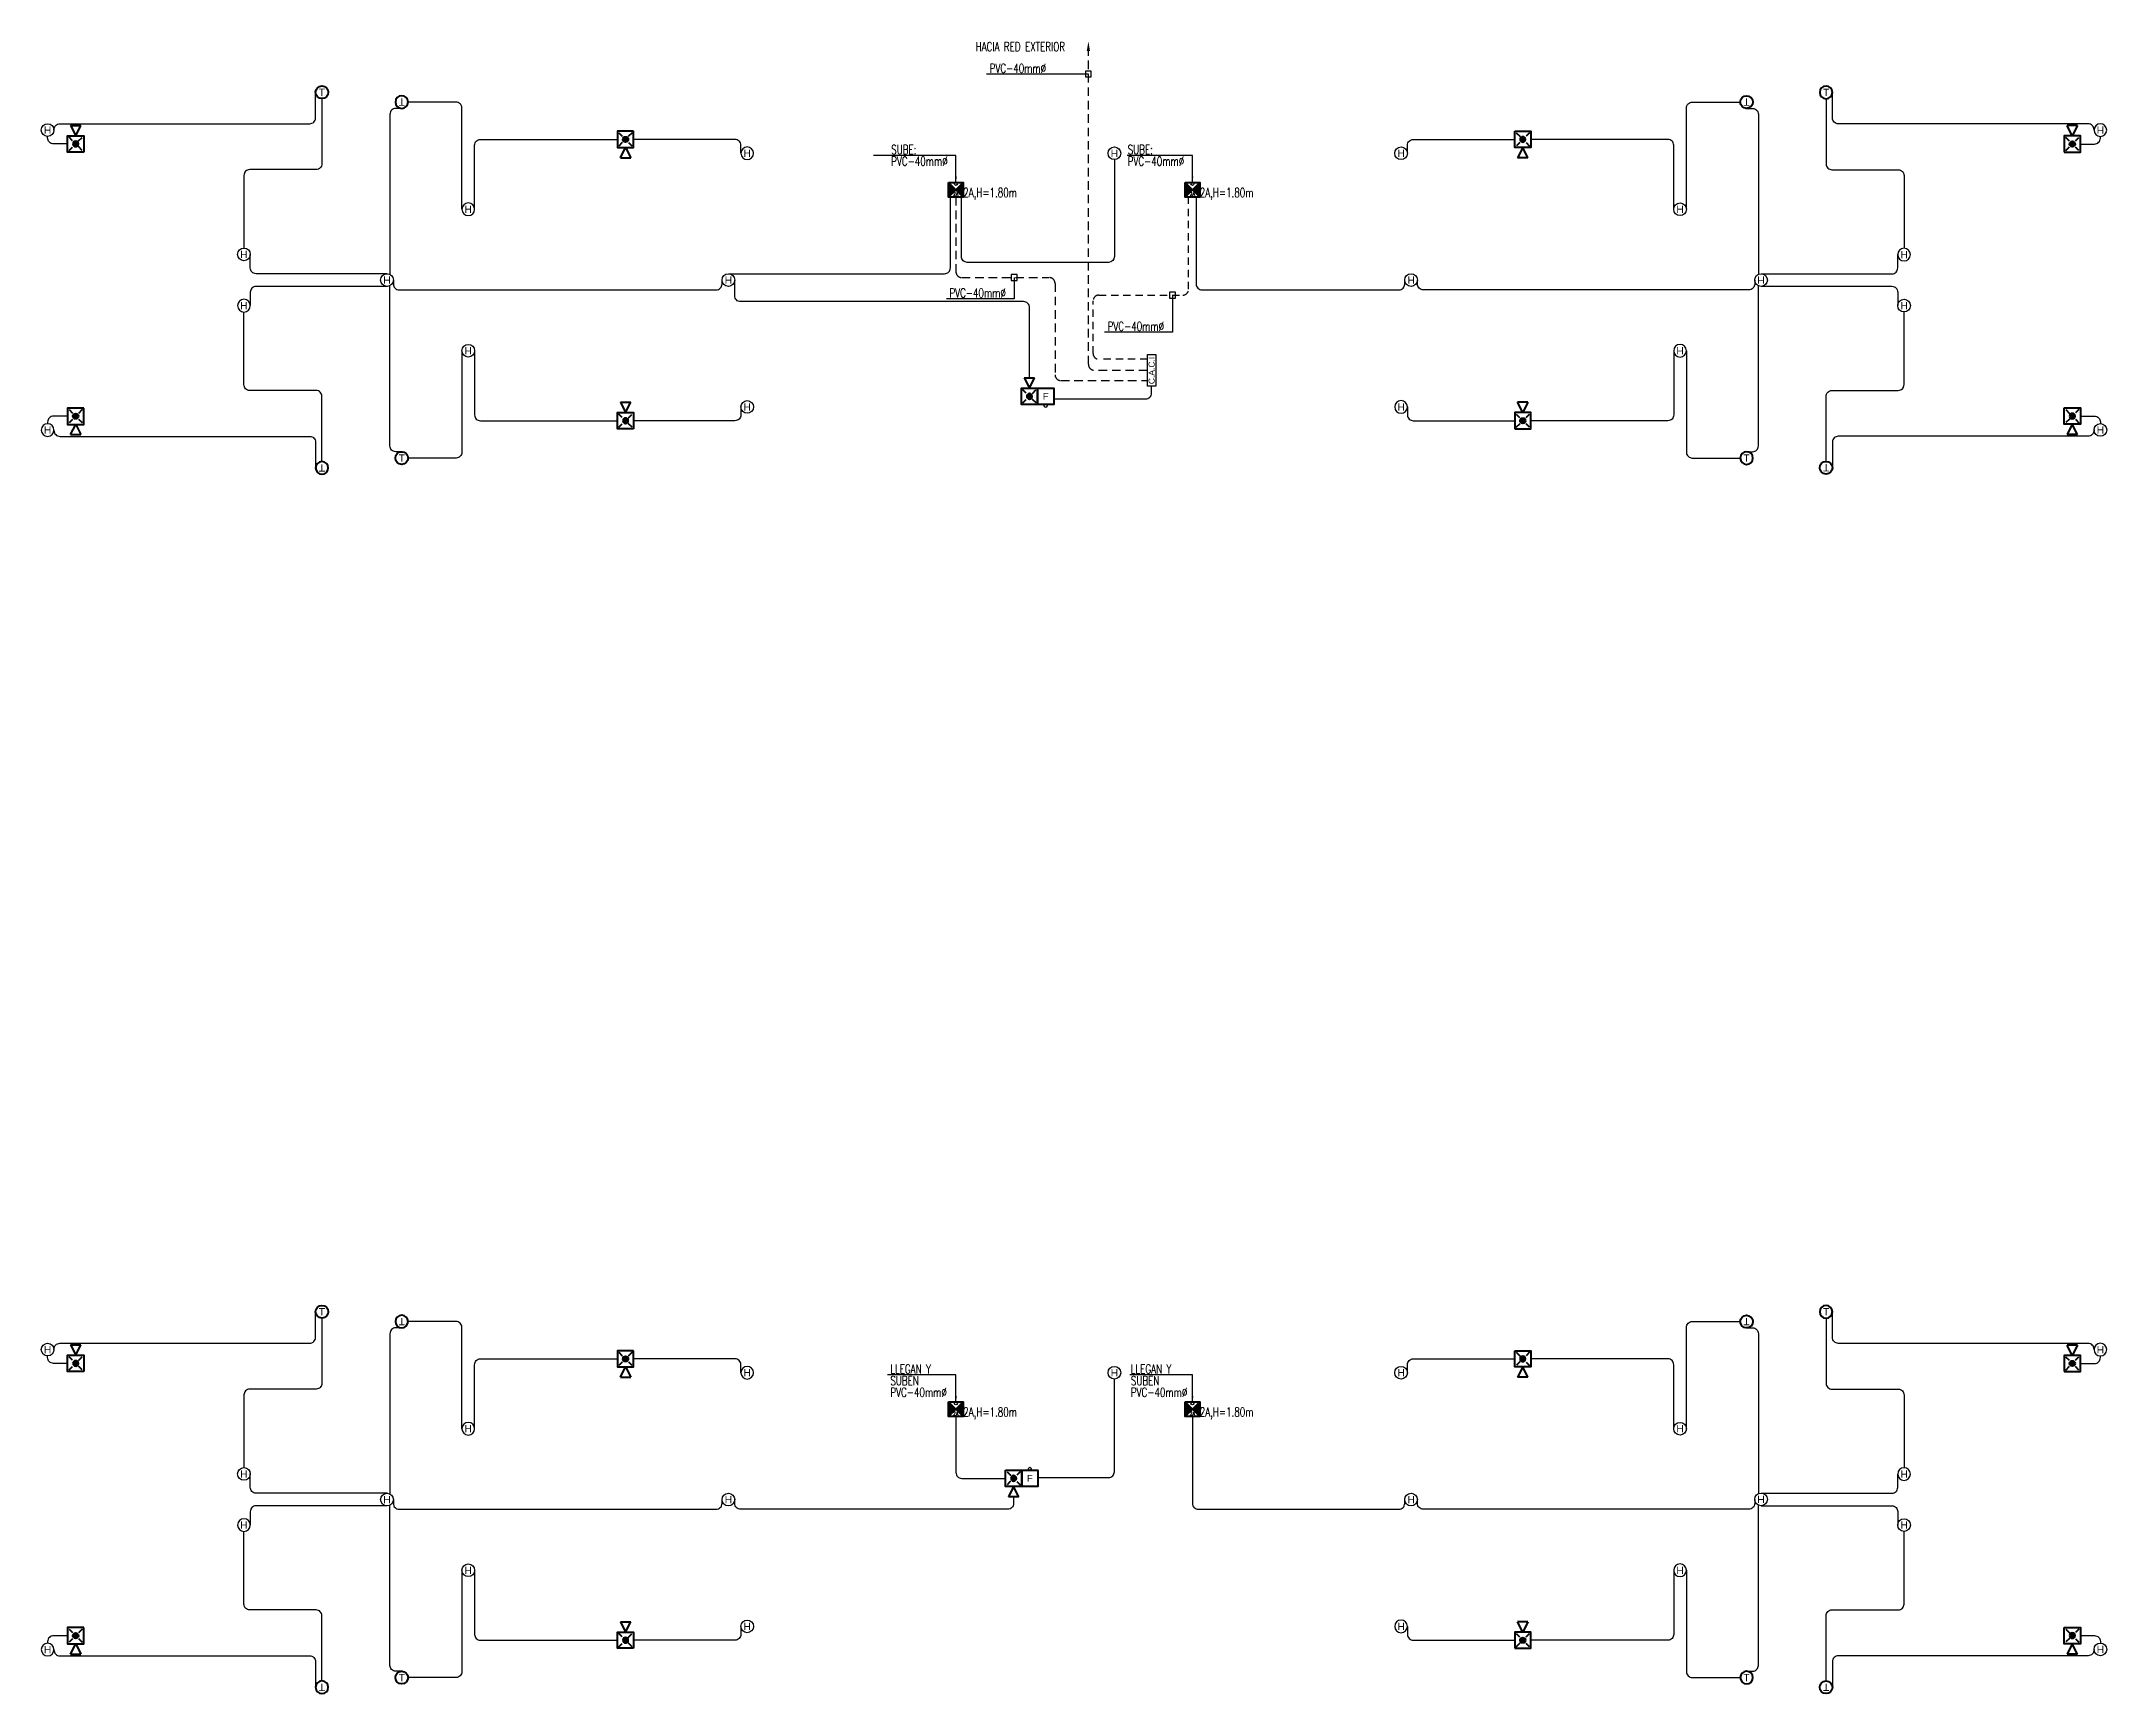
# Model space of a CAD drawing. Header units: millimetres. Extents: x 4 to 46, y -121 to 34.
# Drawn here: x 3.85 to 46.2, y 0.14 to 34.02 of the extents above; entities that cross this region are included whole.
import ezdxf
from ezdxf.enums import TextEntityAlignment as Align

# ---------------------------------------------------------------- set-up
doc = ezdxf.new("R2010")
doc.units = ezdxf.units.MM
doc.linetypes.add('CONTINUA', pattern=[0])
doc.linetypes.add('DASHED', pattern=[0.75, 0.5, -0.25])
for name, color, linetype, lineweight in [('MQ.CAJA PASO TELECOMUNICACIONES', 94, 'Continuous', 40), ('MQ.CAN ACI', 150, 'RAYABARRA', 40), ('MQ.CANALI DYA', 150, 'Continuous', 30), ('MQ.CIRCUITO TOMACORRIENTE TECHO', 7, 'Continuous', 30), ('MQ.DETECTOR HUMO', 150, 'Continuous', 30), ('MQ.FLECHAS', 135, 'Continuous', 15), ('MQ.TEXTO GENERAL', 255, 'Continuous', 40), ('MQ.TEXTOS GENERALES', 7, 'Continuous', 30)]:
    doc.layers.add(name, color=color, linetype=linetype, lineweight=lineweight)
doc.layers.add('MQ_DETECTOR TEMPERATURA', color=150, linetype='Continuous', lineweight=50, true_color=0x007fff)
doc.styles.add('MQTEXTO', font='romans.shx')
doc.styles.get("Standard").update_dxf_attribs({"font": 'arial.ttf'})
doc.linetypes.add('RAYABARRA', pattern='A,0.3,-0.3,["|",Standard,S=0.1,R=0,X=-0.1,Y=-0.05],-0.25', length=0.85)
doc.dimstyles.new('ISO-25', dxfattribs={"dimtxt": 2.5, "dimasz": 2.5, "dimexe": 1.25, "dimexo": 0.625, "dimtad": 1, "dimtxsty": 'Standard', "dimcen": 2.5, "dimadec": 0, "dimazin": 0, "dimtfac": 1, "dimtmove": 0, "dimatfit": 3, "dimfxl": 1, "dimarcsym": 0})

# ---------------------------------------------------------------- blocks, each defined once
blk = doc.blocks.new('AVISADOR SONORO 1 EN 75')
at = {"layer": 'MQ.CAN ACI', "linetype": 'CONTINUA', "ltscale": 0.05}
h = blk.add_hatch(color=256, dxfattribs=at)
h.paths.add_polyline_path([(0, 0.166), (-0.039, 0.127, 0.198912), (0, 0.111, 0.198912), (0.039, 0.127)])
h.paths.add_polyline_path([(0.039, 0.127, 0.414214), (0.039, 0.206), (0, 0.166)])
h.paths.add_polyline_path([(0.039, 0.206, 0.198912), (0, 0.222, 0.198912), (-0.039, 0.206), (0, 0.166)])
h.paths.add_polyline_path([(0, 0.166), (-0.039, 0.206, 0.414214), (-0.039, 0.127)])
for p, q in [((0.106, 0.544), (-0.106, 0.544)), ((0, 0.333), (-0.106, 0.544)), ((0.106, 0.544), (0, 0.333)), ((-0.135, 0.032), (-0.056, 0.11)), ((-0.061, 0.227), (-0.13, 0.297)), ((0.066, 0.232), (0.135, 0.302)), ((0.135, 0.032), (0.066, 0.101))]:
    blk.add_line(p, q, dxfattribs=at)
blk.add_lwpolyline([(-0.166, 0), (0.166, 0), (0.166, 0.333), (-0.166, 0.333)], close=True, dxfattribs=at)
blk.add_circle((0, 0.166), 0.0555, dxfattribs=at)
blk = doc.blocks.new('TERMOSTA ADOSADO FCR 1 EN 75')
at = {"layer": 'MQ_DETECTOR TEMPERATURA', "ltscale": 0.5}
blk.add_circle((0, 0), 0.13, dxfattribs=at)
blk.add_text('T', height=0.15, dxfattribs=at).set_placement((0, 0), align=Align.MIDDLE_CENTER)
blk = doc.blocks.new('DETECTOR DE HUMO 1 EN 75')
at = {"layer": 'MQ.DETECTOR HUMO'}
blk.add_circle((0, 0.13), 0.13, dxfattribs=at)
blk.add_text('H', height=0.15, rotation=180, dxfattribs=at).set_placement((0, 0.13), align=Align.MIDDLE_CENTER)
blk = doc.blocks.new('DETECTORES1 TORRE')
at = {"layer": 'MQ.CANALI DYA', "elevation": 0}
for points in [[(-4.745, 1.6), (-4.745, 1.609, -0.414214), (-4.625, 1.729), (0.5, 1.729, 0.414214), (0.62, 1.849), (0.62, 2.375)], [(0.75, 2.245), (0.75, 0.909, -0.414214), (0.63, 0.789), (-0.73, 0.789, 0.414214), (-0.85, 0.669), (-0.85, -0.82)], [(-4.466, 1.316), (-4.755, 1.316, -0.414214), (-4.875, 1.436), (-4.875, 1.47)]]:
    blk.add_lwpolyline(points, format="xyb", dxfattribs=at)
at = {"layer": 'MQ.CANALI DYA'}
blk.add_lwpolyline([(2.084, -1.345), (-0.6, -1.345, -0.414214), (-0.72, -1.225), (-0.72, -0.95)], format="xyb", dxfattribs=at)
at = {"layer": 'MQ.CAN ACI', "linetype": 'CONTINUA', "ltscale": 0.05, "xscale": -1}
blk.add_blockref('AVISADOR SONORO 1 EN 75', (-4.3, 1.15), dxfattribs=at)
at = {"layer": 'MQ.DETECTOR HUMO'}
for p in [(-4.875, 1.47), (-0.85, -1.08)]:
    blk.add_blockref('DETECTOR DE HUMO 1 EN 75', p, dxfattribs=at)
at = {"layer": 'MQ_DETECTOR TEMPERATURA', "ltscale": 0.5}
blk.add_blockref('TERMOSTA ADOSADO FCR 1 EN 75', (0.75, 2.375, 0), dxfattribs=at)
blk = doc.blocks.new('DETECTORES2 TORRE')
at = {"layer": 'MQ.CANALI DYA', "elevation": 0}
for points in [[(2.399, -2.045), (2.264, -2.045, -0.414214), (2.144, -1.925), (2.144, 1.36)], [(3.88, 0.025), (3.88, -1.289, 0.414214), (4, -1.409), (6.809, -1.409)]]:
    blk.add_lwpolyline(points, format="xyb", dxfattribs=at)
at = {"layer": 'MQ.CANALI DYA'}
for points in [[(3.62, 0.025), (3.62, -2.054, -0.414214), (3.5, -2.174), (2.517, -2.174)], [(9.34, -1.125), (9.34, -1.289, -0.414214), (9.22, -1.409), (7.141, -1.409)]]:
    blk.add_lwpolyline(points, format="xyb", dxfattribs=at)
at = {"layer": 'MQ.CAN ACI', "linetype": 'CONTINUA', "ltscale": 0.05, "xscale": -1}
blk.add_blockref('AVISADOR SONORO 1 EN 75', (6.975, -1.575), dxfattribs=at)
at = {"layer": 'MQ.DETECTOR HUMO'}
for p in [(3.75, -0.105), (9.47, -1.255)]:
    blk.add_blockref('DETECTOR DE HUMO 1 EN 75', p, dxfattribs=at)
at = {"layer": 'MQ_DETECTOR TEMPERATURA', "ltscale": 0.5}
blk.add_blockref('TERMOSTA ADOSADO FCR 1 EN 75', (2.387, -2.174, 0), dxfattribs=at)
blk = doc.blocks.new('PANEL 1 EN 50')
at = {"layer": 'MQ.DETECTOR HUMO'}
blk.add_lwpolyline([(-0.322, 0.173), (0.322, 0.173), (0.322, 0), (-0.322, 0)], close=True, dxfattribs=at)
at = {"layer": 'MQ.DETECTOR HUMO', "color": 7}
blk.add_text('C.A.C.I', height=0.125, rotation=360, dxfattribs=at).set_placement((-0.002, 0.087, 0), align=Align.MIDDLE_CENTER)
blk = doc.blocks.new('ESTACION MANUAL 1 EN 75')
at = {"layer": 'MQ.CAN ACI', "linetype": 'CONTINUA', "ltscale": 0.05}
blk.add_lwpolyline([(-0.166, 0.361), (0.166, 0.361), (0.166, 0.028), (-0.166, 0.028)], close=True, dxfattribs=at)
at = {"layer": 'MQ.TEXTOS GENERALES'}
blk.add_text('F', height=0.14, dxfattribs=at).set_placement((0, 0.194), align=Align.MIDDLE_CENTER)
blk = doc.blocks.new('C.C.(2A) 250x250x125 1 EN 75')
at = {"layer": 'MQ.CAJA PASO TELECOMUNICACIONES'}
h = blk.add_hatch(color=256, dxfattribs=at)
h.dxf.hatch_style = 1
h.paths.add_polyline_path([(0, 0), (0.15, 0.15), (0, 0.3)])
h.paths.add_polyline_path([(0.15, 0.15), (0.3, 0), (0.3, 0.3)])
for p, q in [((0.3, 0.3), (0, 0)), ((0, 0.3), (0.3, 0))]:
    blk.add_line(p, q, dxfattribs=at)
blk.add_lwpolyline([(0, 0.3), (0.3, 0.3), (0.3, 0), (0, 0)], close=True, dxfattribs=at)
at = {"layer": 'DEFPOINTS', "style": 'MQTEXTO', "width": 0.9}
blk.add_text('2A', height=0.075, dxfattribs=at).set_placement((0.092, 0.061), align=Align.MIDDLE_LEFT)
blk = doc.blocks.new('pasillo1 torre')
at = {"layer": 'MQ.CANALI DYA'}
for points in [[(3.4, 0.47), (3.4, -1.517, -0.414159), (3.28, -1.637), (0.383, -1.638, -0.414269), (0.263, -1.518), (0.263, -0.3)], [(5.078, -0.3), (5.078, -2.08, 0.414214), (5.198, -2.2), (9.234, -2.2, 0.414214), (9.354, -2.08), (9.354, -2)], [(-11.386, -2), (-11.386, -2.08, 0.414214), (-11.266, -2.2), (-4.766, -2.2, 0.414214), (-4.646, -2.08), (-4.646, -2)], [(1.659, -4.006), (1.659, -2.563, 0.414214), (1.539, -2.443), (-4.266, -2.443, -0.414214), (-4.386, -2.323), (-4.386, -2)], [(16.53, -2.002), (16.53, -2.08, -0.414214), (16.41, -2.2), (9.734, -2.2, -0.414214), (9.614, -2.08), (9.614, -2)], [(2.158, -4.438), (4.043, -4.438, 0.414214), (4.163, -4.318), (4.163, -4.172)]]:
    blk.add_lwpolyline(points, format="xyb", dxfattribs=at)
at = {"layer": 'MQ.CANALI DYA', "elevation": 0}
blk.add_lwpolyline([(-4.516, -1.87), (-0.082, -1.87, 0.414214), (0.038, -1.75), (0.038, -0.3)], format="xyb", dxfattribs=at)
at = {"layer": 'MQ.CANALI DYA', "linetype": 'DASHED', "ltscale": 0.3}
blk.add_lwpolyline([(4.077, -3.624), (3.082, -3.624, -0.414214), (2.962, -3.504), (2.962, -2.429, -0.414214), (3.082, -2.309), (4.802, -2.309, 0.414214), (4.922, -2.189), (4.922, -0.3)], format="xyb", dxfattribs=at)
at = {"layer": 'MQ.CIRCUITO TOMACORRIENTE TECHO', "ltscale": 0.3}
for centre in [(0.15, -0.03), (5, -0.03), (1.991, -4.58)]:
    blk.add_circle(centre, 0.03, dxfattribs=at)
at = {"layer": 'MQ.CAJA PASO TELECOMUNICACIONES'}
for p in [(0, -0.3), (4.85, -0.3)]:
    blk.add_blockref('C.C.(2A) 250x250x125 1 EN 75', p, dxfattribs=at)
at = {"layer": 'MQ.CAN ACI', "linetype": 'CONTINUA', "ltscale": 0.05, "xscale": -1}
blk.add_blockref('AVISADOR SONORO 1 EN 75', (1.659, -4.55), dxfattribs=at)
at = {"layer": 'MQ.CAN ACI', "linetype": 'CONTINUA', "ltscale": 0.05}
blk.add_blockref('ESTACION MANUAL 1 EN 75', (1.991, -4.578), dxfattribs=at)
at = {"layer": 'MQ.DETECTOR HUMO'}
for p in [(3.4, 0.47), (-11.516, -2.13), (-4.516, -2.13), (9.484, -2.13), (16.66, -2.132)]:
    blk.add_blockref('DETECTOR DE HUMO 1 EN 75', p, dxfattribs=at)
at = {"layer": 'MQ.DETECTOR HUMO', "rotation": 90}
blk.add_blockref('PANEL 1 EN 50', (4.25, -3.851), dxfattribs=at)
at = {"layer": 'MQ.TEXTO GENERAL', "style": 'MQTEXTO', "width": 0.7}
for s, p in [('SUBE:', (-1.177, 0.675)), ('SUBE:', (3.673, 0.675)), ('2A,H=1.80m', (0.3, -0.206)), ('2A,H=1.80m', (5.15, -0.206))]:
    blk.add_text(s, height=0.1875, dxfattribs=at).set_placement(p, align=Align.MIDDLE_LEFT)
for p in [(-1.177, 0.437), (3.673, 0.437)]:
    blk.add_text('PVC-40mm%%C', height=0.1875, rotation=360, dxfattribs=at).set_placement(p, align=Align.MIDDLE_LEFT)
at = {"layer": 'MQ.FLECHAS'}
for points in [[(0.151, 0.002), (0.151, 0.556), (-1.539, 0.556)], [(5.001, 0.002), (5.001, 0.556), (3.661, 0.556)]]:
    blk.add_leader(points, dimstyle='ISO-25', override={"dimasz": 0.12, "dimfxl": 0.15, "dimfxlon": 1, "dimtzin": 0}, dxfattribs=at)
blk = doc.blocks.new('pasillo4 torre')
at = {"layer": 'MQ.CANALI DYA', "elevation": 0}
for points in [[(1.833, -1.549), (3.28, -1.549, 0.414214), (3.4, -1.429), (3.4, 0.47)], [(5, -0.3), (5, -2.08, 0.414214), (5.12, -2.2), (9.234, -2.2, 0.414214), (9.354, -2.08), (9.354, -2)]]:
    blk.add_lwpolyline(points, format="xyb", dxfattribs=at)
at = {"layer": 'MQ.CANALI DYA'}
for points in [[(0.15, -0.3), (0.15, -1.446, 0.414214), (0.27, -1.566), (1.167, -1.566)], [(-11.386, -2), (-11.386, -2.08, 0.414214), (-11.266, -2.2), (-4.766, -2.2, 0.414214), (-4.646, -2.08), (-4.646, -2)], [(1.334, -1.944), (1.334, -2.08, -0.414214), (1.214, -2.2), (-4.266, -2.2, -0.414214), (-4.386, -2.08), (-4.386, -2)], [(16.53, -1.998), (16.53, -2.08, -0.414214), (16.41, -2.2), (9.734, -2.2, -0.414214), (9.614, -2.08), (9.614, -2)]]:
    blk.add_lwpolyline(points, format="xyb", dxfattribs=at)
at = {"layer": 'MQ.CIRCUITO TOMACORRIENTE TECHO', "ltscale": 0.3}
for centre in [(0.15, -0.03), (5, -0.03, 0), (1.666, -1.37, 0)]:
    blk.add_circle(centre, 0.03, dxfattribs=at)
at = {"layer": 'MQ.CAJA PASO TELECOMUNICACIONES'}
for p in [(0, -0.3), (4.85, -0.3, 0)]:
    blk.add_blockref('C.C.(2A) 250x250x125 1 EN 75', p, dxfattribs=at)
at = {"layer": 'MQ.CAN ACI', "linetype": 'CONTINUA', "ltscale": 0.05, "xscale": -1, "rotation": 180}
blk.add_blockref('AVISADOR SONORO 1 EN 75', (1.334, -1.4, 0), dxfattribs=at)
at = {"layer": 'MQ.CAN ACI', "linetype": 'CONTINUA', "ltscale": 0.05}
blk.add_blockref('ESTACION MANUAL 1 EN 75', (1.666, -1.761, 0), dxfattribs=at)
at = {"layer": 'MQ.DETECTOR HUMO'}
for p in [(3.4, 0.47), (-11.516, -2.13), (-4.516, -2.13), (9.484, -2.13), (16.66, -2.128, 0)]:
    blk.add_blockref('DETECTOR DE HUMO 1 EN 75', p, dxfattribs=at)
at = {"layer": 'MQ.TEXTO GENERAL', "color": 7, "style": 'MQTEXTO', "width": 0.7}
for s, p in [('SUBEN', (-1.194, 0.437)), ('SUBEN', (3.738, 0.437, 0)), ('PVC-40mm%%C', (-1.194, 0.199)), ('PVC-40mm%%C', (3.738, 0.199, 0)), ('2A,H=1.80m', (0.3, -0.206)), ('2A,H=1.80m', (5.15, -0.206, 0))]:
    blk.add_text(s, height=0.1875, rotation=360, dxfattribs=at).set_placement(p, align=Align.MIDDLE_LEFT)
for p in [(-1.194, 0.675), (3.738, 0.675, 0)]:
    blk.add_text('LLEGAN Y', height=0.1875, dxfattribs=at).set_placement(p, align=Align.MIDDLE_LEFT)
at = {"layer": 'MQ.FLECHAS'}
for points in [[(0.151, 0.002), (0.151, 0.556), (-1.255, 0.556)], [(5.001, 0.002, 0), (5.001, 0.556, 0), (3.715, 0.556, 0)]]:
    blk.add_leader(points, dimstyle='ISO-25', override={"dimasz": 0.12, "dimfxl": 0.15, "dimfxlon": 1, "dimtzin": 0}, dxfattribs=at)

msp = doc.modelspace()

# ---------------------------------------------------------------- linework, layer by layer
at = {"layer": 'MQ.CANALI DYA', "linetype": 'DASHED', "ltscale": 0.35, "elevation": 0}
msp.add_lwpolyline([(26.527, 27.274), (25.442, 27.274, -0.414214), (25.317, 27.399), (25.317, 33.819)], format="xyb", dxfattribs=at)
at = {"layer": 'MQ.CANALI DYA', "linetype": 'DASHED', "ltscale": 0.35}
msp.add_lwpolyline([(22.6, 30.825), (22.6, 29.297, 0.414214), (22.72, 29.177), (24.513, 29.177, -0.414214), (24.633, 29.057), (24.633, 27.184, 0.414214), (24.753, 27.064), (26.527, 27.064)], format="xyb", dxfattribs=at)
at = {"layer": 'MQ.FLECHAS'}
msp.add_solid([(25.35, 33.819, 0), (25.317, 34.019, 0), (25.284, 33.819, 0)], dxfattribs=at)

# ---------------------------------------------------------------- block references
at = {"layer": 'MQ.CANALI DYA'}
for name, p in [('DETECTORES1 TORRE', (8.85, 30.6)), ('pasillo1 torre', (22.45, 31.125)), ('DETECTORES2 TORRE', (8.85, 27.65)), ('DETECTORES1 TORRE', (8.85, 5.6)), ('pasillo4 torre', (22.45, 6.125, 0)), ('DETECTORES2 TORRE', (8.85, 2.65))]:
    msp.add_blockref(name, p, dxfattribs=at)
at = {"layer": 'MQ.CANALI DYA', "xscale": -1}
for name, p in [('DETECTORES1 TORRE', (41.194, 30.598)), ('DETECTORES2 TORRE', (41.2, 27.65)), ('DETECTORES1 TORRE', (41.194, 5.598)), ('DETECTORES2 TORRE', (41.2, 2.65))]:
    msp.add_blockref(name, p, dxfattribs=at)
at = {"layer": 'MQ.CANALI DYA', "xscale": -1, "rotation": 180}
for name, p in [('DETECTORES2 TORRE', (8.85, 30.6)), ('DETECTORES1 TORRE', (8.85, 27.65)), ('DETECTORES2 TORRE', (8.85, 5.6)), ('DETECTORES1 TORRE', (8.85, 2.65))]:
    msp.add_blockref(name, p, dxfattribs=at)
at = {"layer": 'MQ.CANALI DYA', "rotation": 180}
for name, p in [('DETECTORES2 TORRE', (41.2, 30.6)), ('DETECTORES1 TORRE', (41.194, 27.652)), ('DETECTORES2 TORRE', (41.2, 5.6)), ('DETECTORES1 TORRE', (41.194, 2.652))]:
    msp.add_blockref(name, p, dxfattribs=at)

# ---------------------------------------------------------------- texts
at = {"layer": 'MQ.TEXTO GENERAL', "color": 7, "style": 'MQTEXTO', "width": 0.7}
for s, p in [('HACIA RED EXTERIOR', (23.005, 33.91, 0)), ('PVC-40mm%%C', (23.292, 33.467, 0)), ('PVC-40mm%%C', (22.467, 28.861, 0)), ('PVC-40mm%%C', (25.711, 28.177))]:
    msp.add_text(s, height=0.1875, dxfattribs=at).set_placement(p, align=Align.MIDDLE_LEFT)

# ---------------------------------------------------------------- leaders
at = {"layer": 'MQ.FLECHAS'}
for points in [[(25.317, 33.348, 0), (24.621, 33.348, 0), (23.229, 33.348, 0)], [(23.796, 29.177, 0), (23.796, 28.742, 0), (22.404, 28.742, 0)], [(27.04, 28.816), (27.04, 28.059), (25.647, 28.059)]]:
    msp.add_leader(points, dimstyle='ISO-25', override={"dimasz": 0.12, "dimldrblk": 'BoxBlank', "dimfxl": 0.15, "dimfxlon": 1, "dimtzin": 0}, dxfattribs=at)

doc.saveas('drawing.dxf')
